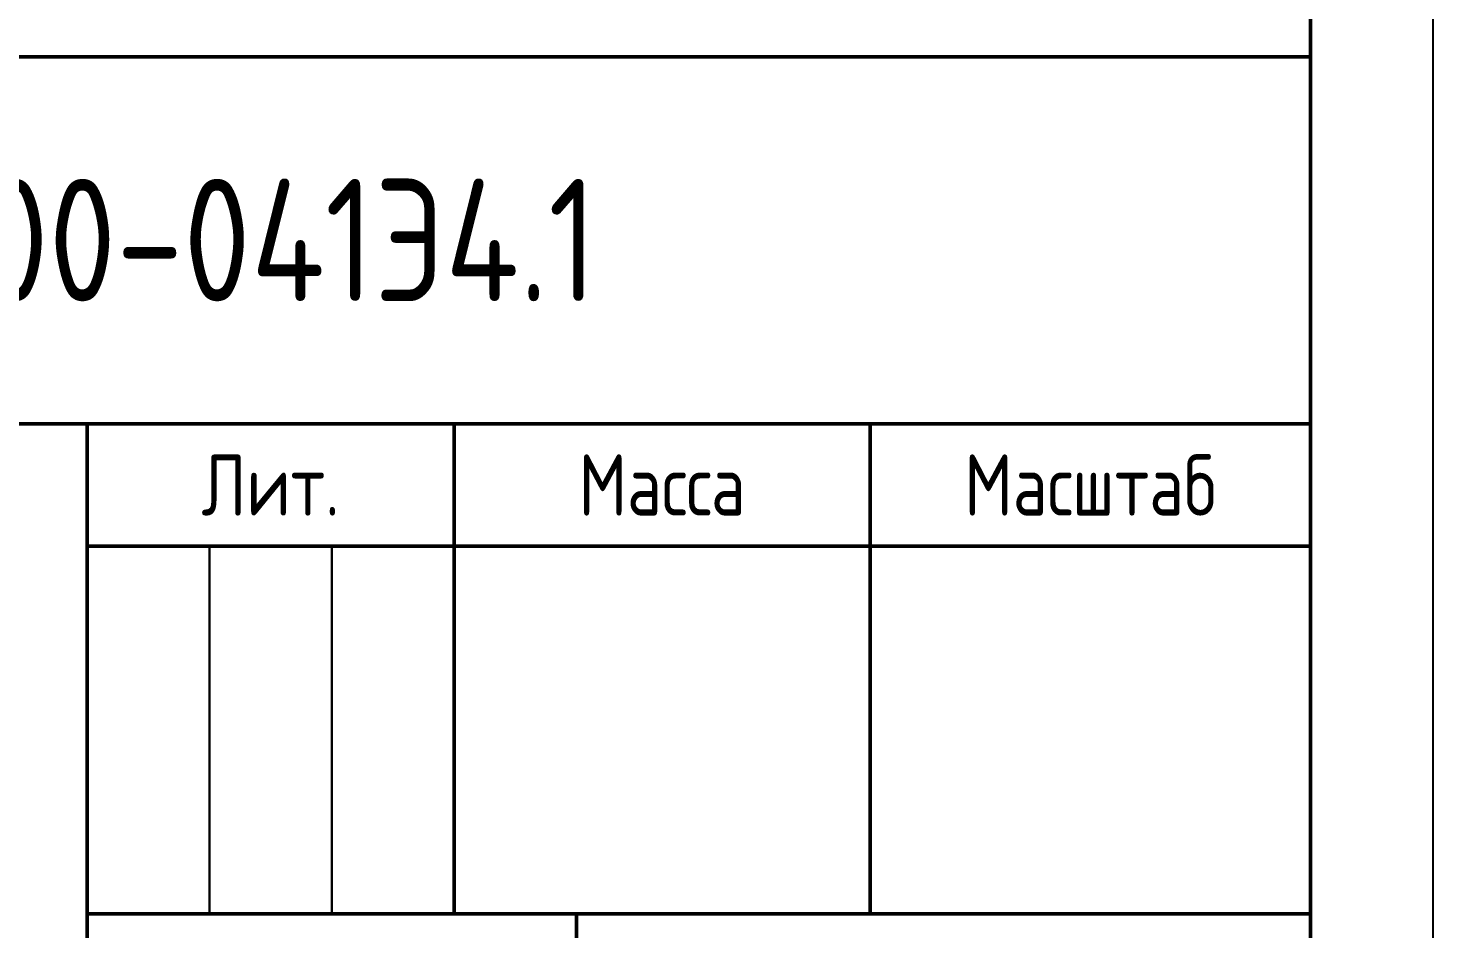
# Model space of a CAD drawing. Header units: millimetres. Extents: x -840 to 1557, y 0 to 584.
# Drawn here: x 1499.6 to 1557, y 24.2 to 61 of the extents above; entities that cross this region are included whole.
import ezdxf

# ---------------------------------------------------------------- set-up
doc = ezdxf.new("R2010")
doc.units = ezdxf.units.MM
doc.styles.add('Gost_type_A', font='GOST_A.TTF')

# ---------------------------------------------------------------- blocks, each defined once
blk = doc.blocks.new('Штамп большой нижний')
at = {"lineweight": 50}
for points in [[(-120, 55), (0, 55), (0, 40), (-120, 40)], [(-120, 40), (-50, 40), (-50, 15), (-120, 15)], [(-50, 40), (-35, 40), (-35, 35), (-50, 35)], [(-35, 40), (-18, 40), (-18, 35), (-35, 35)], [(-18, 40), (0, 40), (0, 35), (-18, 35)], [(-35, 19.974), (-50, 19.974), (-50, 35), (-35, 35)], [(-35, 35), (-18, 35), (-18, 19.974), (-35, 19.974)], [(-18, 35), (0, 35), (0, 19.974), (-18, 19.974)], [(-50, 19.974), (-30, 19.974), (-30, 15), (-50, 15)], [(-30, 19.974), (0, 19.974), (0, 15), (-30, 15)]]:
    blk.add_lwpolyline(points, close=True, dxfattribs=at)
for points in [[(-50, 35), (-45, 35), (-45, 19.974), (-50, 19.974)], [(-45, 35), (-40, 35), (-40, 19.974), (-45, 19.974)], [(-40, 35), (-35, 35), (-35, 19.974), (-40, 19.974)]]:
    blk.add_lwpolyline(points, close=True)
at = {"char_height": 2.5, "attachment_point": 5, "style": 'Gost_type_A'}
for s, insert, width in [('Лит.', (-42.5, 37.5), 15), ('Масса', (-26.5, 37.5), 17), ('Масштаб', (-9, 37.5), 18)]:
    blk.add_mtext(s, dxfattribs=dict(at, insert=insert, width=width))

msp = doc.modelspace()

# ---------------------------------------------------------------- linework, layer by layer
msp.add_lwpolyline([(1557, 419.88), (1557, -0.12), (1260, -0.12), (1260, 419.88)], close=True)
at = {"lineweight": 50}
msp.add_lwpolyline([(1552, 414.88), (1552, 4.88), (1280, 4.88), (1280, 414.88)], close=True, dxfattribs=at)

# ---------------------------------------------------------------- block references
msp.add_blockref('Штамп большой нижний', (1552, 4.88))

# ---------------------------------------------------------------- texts
at = {"insert": (1492, 52.38), "char_height": 5, "width": 120, "attachment_point": 5, "style": 'Gost_type_A'}
msp.add_mtext('ЮТКБ.656463.300-041Э4.1', dxfattribs=at)

doc.saveas('drawing.dxf')
